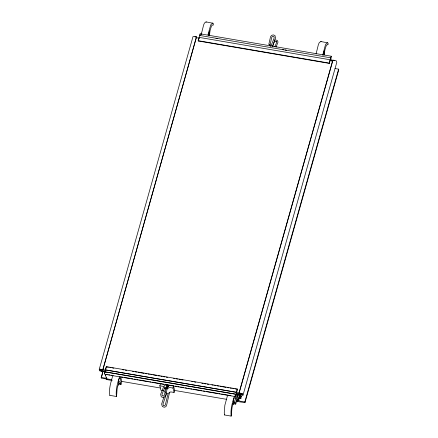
<?xml version="1.0" encoding="UTF-8"?>
<svg xmlns="http://www.w3.org/2000/svg" width="438" height="438" viewBox="0 0 438 438"><rect width="100%" height="100%" fill="white"/><g stroke="black" fill="none" stroke-linecap="round" stroke-linejoin="round"><path stroke-width="0.66" d="M201.272 34.372L203.654 24.846L204.502 22.99L206.046 21.9L213.076 23.263C213.64 23.751 213.295 26.198 212.534 24.917L211.581 25.716L210.207 30.025A6.34 1.363 -80.3 0 0 209.643 34.93M316.044 53.994L318.421 44.462L319.275 42.606L320.819 41.522L327.848 42.886C328.412 43.367 328.067 45.815 327.306 44.539L326.348 45.338L324.974 49.642A6.34 1.363 -80.3 0 0 324.416 54.547M322.74 55.139L325.543 44.402L327.514 42.667M105.416 374.364L105.383 375.558L105.7 375.514M238.042 399.16C237.642 400.316 237.221 404.137 238.403 400.168M239.329 398.454L239.362 397.261L240.024 395.985L241.267 396.204L240.889 398.624L239.329 398.454L240.889 398.624M240.571 398.668L240.604 397.474L241.267 396.204M201.622 34.257L201.743 33.135M208.318 35.401L209.534 30.884L209.183 35.297M316.389 53.879L316.406 53.376M323.085 55.024L324.301 50.501L323.956 54.92M236.17 400.962L237.516 401.192L235.863 394.813L235.524 396.642L104.496 374.238L104.425 373.373L106.33 366.633L237.363 389.032L236.46 392.771L238.36 400.441M235.524 396.642L237.363 389.032M169.632 392.103L166.549 405.517L165.854 406.688L164.228 407.269L162.339 406.513L161.617 404.071L163.987 396.855M207.973 34.722L210.771 24.785L212.742 23.044M111.789 380.95L111.882 380.485M271.292 45.207L274.204 37.843L273.881 36.518L272.376 36.469L271.763 37.312L270.158 44.479L269.819 44.747L268.866 44.178L270.525 36.792L271.555 35.368L273.296 34.898L274.965 35.538L275.524 38.084L272.272 46.724M168.006 393.997L165.285 405.051L164.179 405.889L163.429 405.599L162.974 404.055L166.555 393.696M272.852 46.335L273.745 43.132L274.834 41.26L274.506 41.462L276.832 41.741M105.049 372.026L99.831 370.926L99.229 369.371L193.021 36.529L196.525 36.797L102.799 369.924C95.331 368.347 103.144 372.612 105.531 371.665M196.525 36.797L102.799 369.924M106.927 379.193L101.227 377.999L102.749 371.495M101.227 377.999L102.711 372.738M330.252 59.935L329.283 63.39L198.255 40.986L198.179 40.696L200.15 33.819L331.177 56.217L331.314 56.918L330.832 57.816L331.593 61.205M104.562 373.384L104.835 372.415L104.923 372.776M105.432 370.373L106.33 366.633M198.255 40.986L199.066 38.111M111.865 379.713L106.489 378.793L106.697 378.043M106.675 378.202L106.741 379.576L112.04 380.48M118.66 383.113L120.001 383.338L120.357 382.073L120.959 384.515L118.282 384.055M120.959 384.515L121.808 381.493L120.669 376.888M165.416 392.486L164.294 390.795L160.927 390.214L159.832 385.801L160.396 383.808M166.057 385.232L166.183 384.794L166.96 387.948M167.759 385.068L168.356 387.072L167.086 387.997M174.078 392.464L172.983 388.052L173.547 386.053L174.636 390.472L174.078 392.464L170.705 391.89L168.137 393.455L165.788 393.05M329.283 63.39L331.177 56.217M233.432 402.73L234.768 402.96L235.124 401.695L235.732 404.132L233.049 403.677M235.732 404.132L236.58 401.115L235.277 395.848M238.442 400.786L238.59 401.367L239.389 401.838L244.979 402.571L244.831 401.991L240.024 401.17L238.956 400.54L237.56 394.906L243.008 395.169L336.8 62.333L336.488 61.057L335.683 60.586L332.814 60.094L239.017 392.93L242.011 393.757L242.351 394.835L237.478 394.118L236.876 394.457M239.088 393.225L332.699 61.046M244.831 401.991L338.629 69.155L335.021 68.536M244.979 402.571L338.771 69.735L338.629 69.155M107.009 379.062L106.741 379.576M274.807 46.718L276.707 42.404L276.394 41.44M276.022 47.233L277.999 42.114L277.5 40.586L275.841 40.017L274.144 40.176M164.907 387.165L161.983 394.49L162.301 395.81L163.812 395.864L164.42 395.016L166.035 387.876L167.25 387.887L167.283 388.265L165.624 395.613L164.617 397.009L162.92 397.463L161.293 396.844L160.62 394.331L163.692 386.634L164.469 385.473L165.241 385.336M224.732 414.54L224.453 414.956L224.267 412.601L224.853 405.27L227.382 395.979L227.65 395.344L227.995 395.432M237.703 400.6L238.042 399.177M118.2 385.024L118.441 384.597M232.967 404.641L233.213 404.219L232.726 403.672M99.229 369.371L99.859 369.141L105.832 370.17M106.73 377.934L105.886 378.235L101.079 377.414M238.403 394.879L238.152 395.021L238.031 394.529M238.644 394.923L238.392 395.065L238.267 394.567M239.351 398.717L239.099 398.854L238.978 398.361L239.241 396.39L239.778 395.53L239.898 396.023M239.591 398.755L239.34 398.898L239.219 398.399L239.476 396.428L240.013 395.569L240.139 396.067M199.64 35.44L330.69 57.827M199.093 37.378L330.142 59.765M113.223 375.809L112.878 375.722L112.615 376.357C110.819 382.188 108.668 389.377 109.812 395.29M109.686 395.333L116.377 396.478C117.274 392.935 116.442 388.583 118.194 384.991A6.34 1.363 -80.3 0 1 119.519 383.201L120.001 383.338M224.453 414.956L231.149 416.1C232.047 412.552 231.209 408.2 232.961 404.613A6.34 1.363 -80.3 0 1 234.292 402.818L234.768 402.96M269.677 45.453L271.166 45.574M270.104 46.22L270.722 46.11M166.67 389.108L169.615 387.477L172.983 388.052M104.436 371.725L104.753 371.681M238.699 394.578L238.381 394.622L239.624 394.835M268.866 44.178L270.158 44.479M215.929 38.172L217.275 38.402M282.45 49.543L283.797 49.773M285.138 50.003L286.485 50.233M194.943 36.803L196.043 36.995M333.433 60.482L334.533 60.668M196.027 37.597L199.394 38.172M329.94 60.488L332.628 60.948M198.179 40.696L329.212 63.099M107.075 367.039L108.421 367.268M109.763 367.498L111.104 367.728M112.451 367.958L113.792 368.188M122.531 369.677L123.872 369.907M125.219 370.137L126.56 370.367M132.61 371.402L133.951 371.632M135.298 371.862L136.64 372.092M137.986 372.322L139.328 372.552M140.675 372.782L144.031 373.357M145.378 373.587L146.719 373.817M148.066 374.047L149.407 374.276M150.754 374.506L152.096 374.731M153.437 374.961L156.799 375.536M158.145 375.766L159.487 375.996M160.828 376.226L162.175 376.456M163.516 376.685L164.863 376.915M166.205 377.145L167.551 377.375M173.596 378.41L174.943 378.64M176.284 378.87L177.631 379.1M178.972 379.33L180.319 379.56M181.661 379.79L183.007 380.02M191.74 381.509L193.087 381.739M194.428 381.969L195.77 382.199M201.819 383.234L203.161 383.464M204.508 383.693L205.849 383.923M207.196 384.153L208.537 384.383M211.899 384.958L213.24 385.188M214.587 385.418L215.929 385.648M217.275 385.878L218.617 386.108M219.964 386.338L221.305 386.562M222.652 386.792L226.008 387.367M227.355 387.597L228.696 387.827M230.043 388.057L231.384 388.287M232.731 388.517L234.073 388.747M235.414 388.977L236.761 389.207M105.399 369.853L236.427 392.256M105.394 369.94L236.421 392.344M236.378 392.486L242.406 393.62L243.008 395.169M105.421 371.101L100.707 370.296L100.45 369.25M236.635 393.532L242.022 394.452L241.76 393.406M104.852 371.796L235.879 394.195M104.846 371.884L235.874 394.282M105.947 374.276L107.294 374.506M108.635 374.736L109.982 374.961M111.323 375.191L112.665 375.421M121.403 376.915L122.744 377.145M124.091 377.375L130.135 378.41M131.482 378.64L132.823 378.87M134.17 379.1L135.512 379.33M136.859 379.56L138.2 379.79M139.547 380.02L148.279 381.509M149.626 381.739L150.968 381.969M152.314 382.199L163.735 384.153M165.077 384.383L173.815 385.878M175.156 386.108L176.503 386.338M177.844 386.568L179.191 386.792M180.533 387.022L183.894 387.597M185.236 387.827L186.583 388.057M187.924 388.287L189.271 388.517M190.612 388.747L191.959 388.977M193.3 389.207L199.35 390.242M200.692 390.472L202.038 390.701M203.38 390.931L204.721 391.161M206.068 391.391L217.489 393.34M218.836 393.57L220.177 393.8M221.524 394.03L228.242 395.18M229.583 395.41L230.93 395.64M234.292 396.215L235.633 396.445M229.403 395.405L230.744 395.634M159.832 385.801L163.199 386.376M121.271 381.323L160.242 387.986M166.111 389.015L164.693 388.637M174.351 390.395L226.764 399.357M239.706 396.029L240.949 396.242M239.362 397.261L240.604 397.474M165.997 388.38L164.661 386.874M320.819 41.522L321.153 41.741M206.046 21.9L206.38 22.119M199.958 35.823L200.15 33.819M231.149 416.1C230.404 409.661 232.113 403.201 234.078 397.124L234.741 396.04M116.377 396.478C115.632 390.039 117.34 383.579 119.306 377.501L119.968 376.423M332.814 60.094L332.885 60.384M105.355 374.216L106.489 378.793M118.484 382.095L118.578 382.692L119.169 381.816L120.028 381.542C121.671 377.479 118.671 376.215 118.484 382.095M233.251 401.712L233.35 402.314L233.936 401.438L234.801 401.164C236.438 397.102 233.443 395.837 233.251 401.712M168.28 386.004L168.006 386.699L167.196 386.721L166.966 386.042L167.639 385.599L168.28 386.004"/></g></svg>
